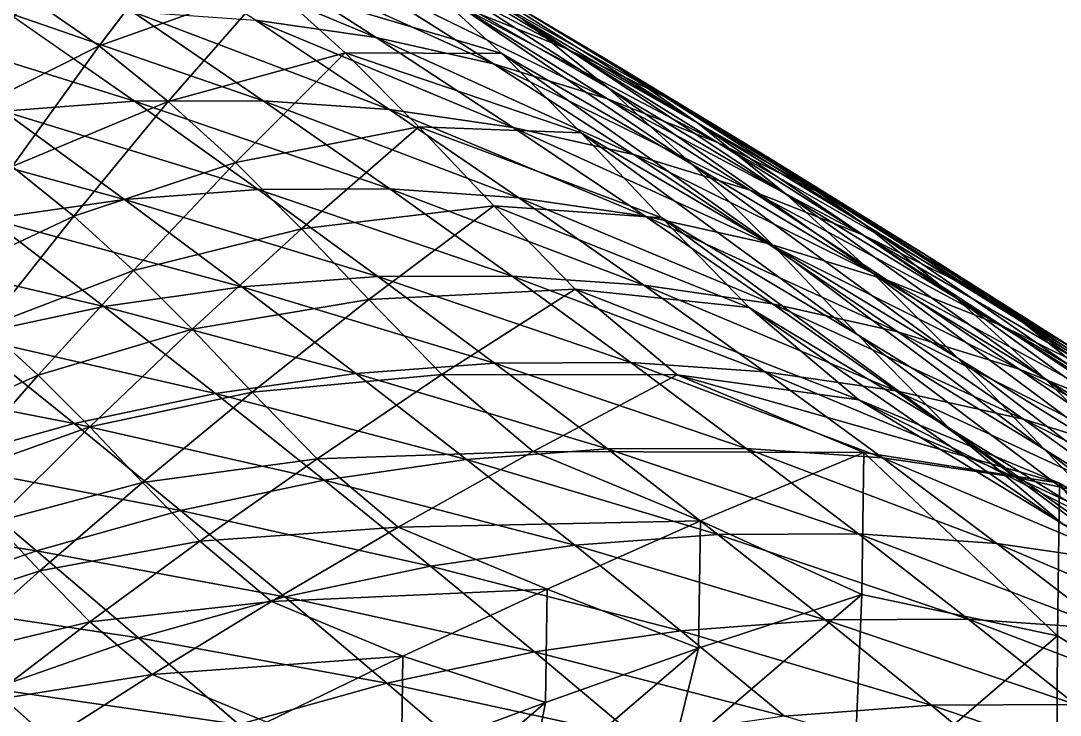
# Model space of a CAD drawing. Extents: x -232 to 179, y -162 to 161.
# Drawn here: x -68.87 to -27.39, y 118.51 to 146.23 of the extents above; entities that cross this region are included whole.
import ezdxf

# ---------------------------------------------------------------- set-up
doc = ezdxf.new("R2010")
doc.units = 0
doc.header["$MEASUREMENT"] = 0

msp = doc.modelspace()

# ---------------------------------------------------------------- linework, layer by layer
for points in [[(-45.560837, 144.72464, -859.91785), (-56.156002, 150.98856, -866.36096), (-52.4322, 148.78963, -869.6993), (-52.432102, 148.78973, -869.69916)], [(-56.156002, 150.98856, -866.36096), (-45.560837, 144.72464, -859.91785), (-49.408016, 146.99643, -856.4689300000001), (-49.407917, 146.99654, -856.4688)], [(-47.09718, 145.12488, -843.5179400000001), (-57.56571, 150.60748, -849.8545), (-53.410732, 148.96014, -853.1123), (-53.410633, 148.96025, -853.1122)], [(-57.56571, 150.60748, -849.8545), (-47.09718, 145.12488, -843.5179400000001), (-51.375328, 146.82106, -840.1636), (-51.37523, 146.82117, -840.16345)], [(-45.414734, 143.53503, -876.6336699999999), (-56.195023, 150.51424, -883.14185), (-52.878674, 147.84796, -886.525), (-52.878574, 147.84807, -886.5249)], [(-56.195023, 150.51424, -883.14185), (-45.414734, 143.53503, -876.6336699999999), (-48.85593, 146.30167, -873.1232), (-48.85583, 146.30177, -873.1231)], [(-61.9937, 150.14517, -887.6136), (-68.616936, 147.2259, -883.3951400000001), (-65.74349000000001, 145.2269, -886.1462), (-65.74339, 145.227, -886.1460599999999)], [(-65.74349000000001, 145.2269, -886.1462), (-58.90957, 147.66559, -890.7597699999999), (-61.9937, 150.14517, -887.6136), (-61.9936, 150.14528, -887.6134599999999)], [(-54.681957, 145.56096, -824.3035), (-65.05632, 149.88718, -830.8026), (-60.36729399999999, 149.2078, -833.7958), (-60.367195, 149.2079, -833.79565)], [(-65.05632, 149.88718, -830.8026), (-54.681957, 145.56096, -824.3035), (-59.49584599999999, 146.25842, -821.23065), (-59.49574699999999, 146.25853, -821.2305)], [(-74.429924, 143.76465, -879.7081), (-68.616936, 147.2259, -883.3951400000001), (-71.6089, 148.99269, -880.71295), (-71.6088, 148.9928, -880.7128)], [(-49.995544, 144.51, -827.5105), (-60.36729399999999, 149.2078, -833.7958), (-55.802437, 148.18408, -836.9195599999999), (-55.802338, 148.18419, -836.91943)], [(-60.36729399999999, 149.2078, -833.7958), (-49.995544, 144.51, -827.5105), (-54.681957, 145.56096, -824.3035), (-54.681858, 145.56107, -824.3034)], [(-42.97580300000001, 143.10295, -846.9741), (-53.410732, 148.96014, -853.1123), (-49.408016, 146.99643, -856.4689300000001), (-49.407917, 146.99654, -856.4688)], [(-53.410732, 148.96014, -853.1123), (-42.97580300000001, 143.10295, -846.9741), (-47.09718, 145.12488, -843.5179400000001), (-47.09708, 145.12498, -843.5178)], [(-41.86607, 142.15425, -863.4552), (-52.4322, 148.78963, -869.6993), (-48.85593, 146.30167, -873.1232), (-48.85583, 146.30177, -873.1231)], [(-52.4322, 148.78963, -869.6993), (-41.86607, 142.15425, -863.4552), (-45.560837, 144.72464, -859.91785), (-45.560738, 144.72475, -859.9177)], [(-45.45055, 143.11067, -830.8409), (-55.802437, 148.18408, -836.9195599999999), (-51.375328, 146.82106, -840.1636), (-51.37523, 146.82117, -840.16345)], [(-55.802437, 148.18408, -836.9195599999999), (-45.45055, 143.11067, -830.8409), (-49.995544, 144.51, -827.5105), (-49.995445, 144.5101, -827.5104)], [(-58.90957, 147.66559, -890.7597699999999), (-49.665863, 144.92465, -889.99963), (-52.878674, 147.84796, -886.525), (-52.878574, 147.84807, -886.5249)], [(-42.080975, 140.50168, -880.23914), (-52.878674, 147.84796, -886.525), (-49.665863, 144.92465, -889.99963), (-49.665764, 144.92476, -889.9995)], [(-52.878674, 147.84796, -886.525), (-42.080975, 140.50168, -880.23914), (-45.414734, 143.53503, -876.6336699999999), (-45.414635, 143.53514, -876.63354)], [(-58.90957, 147.66559, -890.7597699999999), (-65.74349000000001, 145.2269, -886.1462), (-62.97859, 143.00398, -888.9668), (-62.97849, 143.00409, -888.9667)], [(-62.97859, 143.00398, -888.9668), (-55.92173, 144.94699, -893.9911), (-58.90957, 147.66559, -890.7597699999999), (-58.90947, 147.6657, -890.75964)], [(-49.665863, 144.92465, -889.99963), (-58.90957, 147.66559, -890.7597699999999), (-55.92173, 144.94699, -893.9911), (-55.92163000000001, 144.9471, -893.99097)], [(-68.616936, 147.2259, -883.3951400000001), (-74.429924, 143.76465, -879.7081), (-71.767746, 142.19263, -882.0947), (-71.76765, 142.19273, -882.0946)], [(-71.767746, 142.19263, -882.0947), (-65.74349000000001, 145.2269, -886.1462), (-68.616936, 147.2259, -883.3951400000001), (-68.61684, 147.22601, -883.395)], [(-39.01457199999999, 140.76382, -850.52527), (-49.408016, 146.99643, -856.4689300000001), (-45.560837, 144.72464, -859.91785), (-45.560738, 144.72475, -859.9177)], [(-49.408016, 146.99643, -856.4689300000001), (-39.01457199999999, 140.76382, -850.52527), (-42.97580300000001, 143.10295, -846.9741), (-42.975704, 143.10306, -846.9739999999999)], [(-64.33159, 143.01538, -806.16986), (-74.53833, 146.198, -812.926), (-69.44171, 146.57886, -815.5310000000001), (-69.44161, 146.57896, -815.5309)], [(-59.190926, 143.03558, -809.0082), (-69.44171, 146.57886, -815.5310000000001), (-64.42149, 146.59857, -818.3028), (-64.42139399999999, 146.59868, -818.3027)], [(-69.44171, 146.57886, -815.5310000000001), (-59.190926, 143.03558, -809.0082), (-64.33159, 143.01538, -806.16986), (-64.33149, 143.01549, -806.16974)], [(-54.147102, 142.68727, -812.0063), (-64.42149, 146.59857, -818.3028), (-59.49584599999999, 146.25842, -821.23065), (-59.49574699999999, 146.25853, -821.2305)], [(-64.42149, 146.59857, -818.3028), (-54.147102, 142.68727, -812.0063), (-59.190926, 143.03558, -809.0082), (-59.190826, 143.03569, -809.00806)], [(-41.05848, 141.36932, -834.2846), (-51.375328, 146.82106, -840.1636), (-47.09718, 145.12488, -843.5179400000001), (-47.09708, 145.12498, -843.5178)], [(-51.375328, 146.82106, -840.1636), (-41.05848, 141.36932, -834.2846), (-45.45055, 143.11067, -830.8409), (-45.45045, 143.11078, -830.8407599999999)], [(-74.53833, 146.198, -812.926), (-64.33159, 143.01538, -806.16986), (-69.55049, 142.6254, -803.5024), (-69.55039000000001, 142.6255, -803.50226)], [(-49.21772, 141.97307, -815.1529), (-59.49584599999999, 146.25842, -821.23065), (-54.681957, 145.56096, -824.3035), (-54.681858, 145.56107, -824.3034)], [(-59.49584599999999, 146.25842, -821.23065), (-49.21772, 141.97307, -815.1529), (-54.147102, 142.68727, -812.0063), (-54.14700300000001, 142.68738, -812.0061599999999)], [(-38.310856, 139.29593, -867.08203), (-48.85593, 146.30167, -873.1232), (-45.414734, 143.53503, -876.6336699999999), (-45.414635, 143.53514, -876.63354)], [(-48.85593, 146.30167, -873.1232), (-38.310856, 139.29593, -867.08203), (-41.86607, 142.15425, -863.4552), (-41.86597, 142.15436, -863.4551)], [(-65.74349000000001, 145.2269, -886.1462), (-71.767746, 142.19263, -882.0947), (-69.21104, 140.41397, -884.54254), (-69.21094000000001, 140.41408, -884.5424)], [(-69.21104, 140.41397, -884.54254), (-62.97859, 143.00398, -888.9668), (-65.74349000000001, 145.2269, -886.1462), (-65.74339, 145.227, -886.1460599999999)], [(-44.418873, 140.8969, -818.4368), (-54.681957, 145.56096, -824.3035), (-49.995544, 144.51, -827.5105), (-49.995445, 144.5101, -827.5104)], [(-54.681957, 145.56096, -824.3035), (-44.418873, 140.8969, -818.4368), (-49.21772, 141.97307, -815.1529), (-49.21762, 141.97318, -815.1528)], [(-55.92173, 144.94699, -893.9911), (-62.97859, 143.00398, -888.9668), (-60.3, 140.56677, -891.86365), (-60.2999, 140.56688, -891.8635)], [(-60.3, 140.56677, -891.86365), (-52.981216, 142.0023, -897.32715), (-55.92173, 144.94699, -893.9911), (-55.92163000000001, 144.9471, -893.99097)], [(-46.50395, 141.75826, -893.58685), (-55.92173, 144.94699, -893.9911), (-52.981216, 142.0023, -897.32715), (-52.981117, 142.00241, -897.327)], [(-55.92173, 144.94699, -893.9911), (-46.50395, 141.75826, -893.58685), (-49.665863, 144.92465, -889.99963), (-49.665764, 144.92476, -889.9995)], [(-38.800026, 137.21606, -883.96136), (-49.665863, 144.92465, -889.99963), (-46.50395, 141.75826, -893.58685), (-46.50385, 141.75836, -893.5867300000001)], [(-49.665863, 144.92465, -889.99963), (-38.800026, 137.21606, -883.96136), (-42.080975, 140.50168, -880.23914), (-42.080875, 140.50179, -880.2389999999999)], [(-36.827354, 139.29355, -837.8328), (-47.09718, 145.12488, -843.5179400000001), (-42.97580300000001, 143.10295, -846.9741), (-42.975704, 143.10306, -846.9739999999999)], [(-47.09718, 145.12488, -843.5179400000001), (-36.827354, 139.29355, -837.8328), (-41.05848, 141.36932, -834.2846), (-41.05838, 141.36943, -834.2845)], [(-39.76484, 139.46399, -821.8471), (-49.995544, 144.51, -827.5105), (-45.45055, 143.11067, -830.8409), (-45.45045, 143.11078, -830.8407599999999)], [(-49.995544, 144.51, -827.5105), (-39.76484, 139.46399, -821.8471), (-44.418873, 140.8969, -818.4368), (-44.418774, 140.897, -818.4367)], [(-35.21027, 138.11723, -854.1675), (-45.560837, 144.72464, -859.91785), (-41.86607, 142.15425, -863.4552), (-41.86597, 142.15436, -863.4551)], [(-45.560837, 144.72464, -859.91785), (-35.21027, 138.11723, -854.1675), (-39.01457199999999, 140.76382, -850.52527), (-39.014473, 140.76393, -850.52515)], [(-34.866646, 136.1621, -870.8069), (-45.414734, 143.53503, -876.6336699999999), (-42.080975, 140.50168, -880.23914), (-42.080875, 140.50179, -880.2389999999999)], [(-45.414734, 143.53503, -876.6336699999999), (-34.866646, 136.1621, -870.8069), (-38.310856, 139.29593, -867.08203), (-38.310757, 139.29604, -867.0819)], [(-35.267395, 137.68088, -825.3734), (-45.45055, 143.11067, -830.8409), (-41.05848, 141.36932, -834.2846), (-41.05838, 141.36943, -834.2845)], [(-45.45055, 143.11067, -830.8409), (-35.267395, 137.68088, -825.3734), (-39.76484, 139.46399, -821.8471), (-39.76474, 139.4641, -821.847)], [(-59.393963, 139.49847, -797.1307400000001), (-69.55049, 142.6254, -803.5024), (-64.33159, 143.01538, -806.16986), (-64.33149, 143.01549, -806.16974)], [(-62.97859, 143.00398, -888.9668), (-69.21104, 140.41397, -884.54254), (-66.75089, 138.43607, -887.0522), (-66.75079000000001, 138.43617, -887.05206)], [(-66.75089, 138.43607, -887.0522), (-60.3, 140.56677, -891.86365), (-62.97859, 143.00398, -888.9668), (-62.97849, 143.00409, -888.9667)], [(-54.141926, 139.5191, -800.0306), (-64.33159, 143.01538, -806.16986), (-59.190926, 143.03558, -809.0082), (-59.190826, 143.03569, -809.00806)], [(-64.33159, 143.01538, -806.16986), (-54.141926, 139.5191, -800.0306), (-59.393963, 139.49847, -797.1307400000001), (-59.393864, 139.49858, -797.1306)], [(-48.98883, 139.16325, -803.0936), (-59.190926, 143.03558, -809.0082), (-54.147102, 142.68727, -812.0063), (-54.14700300000001, 142.68738, -812.0061599999999)], [(-59.190926, 143.03558, -809.0082), (-48.98883, 139.16325, -803.0936), (-54.141926, 139.5191, -800.0306), (-54.141827, 139.51921, -800.03046)], [(-32.760647, 136.89214, -841.4785), (-42.97580300000001, 143.10295, -846.9741), (-39.01457199999999, 140.76382, -850.52527), (-39.014473, 140.76393, -850.52515)], [(-42.97580300000001, 143.10295, -846.9741), (-32.760647, 136.89214, -841.4785), (-36.827354, 139.29355, -837.8328), (-36.827255, 139.29366, -837.8327)], [(-64.72594000000001, 139.10004, -794.4055), (-74.828445, 141.8656, -801.0164), (-69.55049, 142.6254, -803.5024), (-69.55039000000001, 142.6255, -803.50226)], [(-69.55049, 142.6254, -803.5024), (-59.393963, 139.49847, -797.1307400000001), (-64.72594000000001, 139.10004, -794.4055), (-64.72584, 139.10014, -794.4054)], [(-43.952644, 138.43356, -806.3084), (-54.147102, 142.68727, -812.0063), (-49.21772, 141.97307, -815.1529), (-49.21762, 141.97318, -815.1528)], [(-54.147102, 142.68727, -812.0063), (-43.952644, 138.43356, -806.3084), (-48.98883, 139.16325, -803.0936), (-48.98873, 139.16336, -803.0935)], [(-74.828445, 141.8656, -801.0164), (-64.72594000000001, 139.10004, -794.4055), (-70.11825, 138.32378, -791.8656), (-70.11815, 138.32388, -791.8655)], [(-52.981216, 142.0023, -897.32715), (-60.3, 140.56677, -891.86365), (-57.66385, 137.92688, -894.8544), (-57.66375, 137.92699, -894.85425)], [(-57.66385, 137.92688, -894.8544), (-49.99095, 138.84932, -900.8114), (-52.981216, 142.0023, -897.32715), (-52.981117, 142.00241, -897.327)], [(-43.288544, 138.36786, -897.3335), (-52.981216, 142.0023, -897.32715), (-49.99095, 138.84932, -900.8114), (-49.990852, 138.84943, -900.8113)], [(-52.981216, 142.0023, -897.32715), (-43.288544, 138.36786, -897.3335), (-46.50395, 141.75826, -893.58685), (-46.50385, 141.75836, -893.5867300000001)], [(-39.04982, 137.33408, -809.66345), (-49.21772, 141.97307, -815.1529), (-44.418873, 140.8969, -818.4368), (-44.418774, 140.897, -818.4367)], [(-49.21772, 141.97307, -815.1529), (-39.04982, 137.33408, -809.66345), (-43.952644, 138.43356, -806.3084), (-43.952545, 138.43367, -806.3083)], [(-31.549664, 135.17418, -857.9018599999999), (-41.86607, 142.15425, -863.4552), (-38.310856, 139.29593, -867.08203), (-38.310757, 139.29604, -867.0819)], [(-41.86607, 142.15425, -863.4552), (-31.549664, 135.17418, -857.9018599999999), (-35.21027, 138.11723, -854.1675), (-35.21017, 138.11734, -854.1673599999999)], [(-35.46357, 133.69804, -887.84906), (-46.50395, 141.75826, -893.58685), (-43.288544, 138.36786, -897.3335), (-43.288445, 138.36797, -897.3334)], [(-46.50395, 141.75826, -893.58685), (-35.46357, 133.69804, -887.84906), (-38.800026, 137.21606, -883.96136), (-38.799927, 137.21617, -883.9612400000001)], [(-30.934757, 135.5553, -829.0068), (-41.05848, 141.36932, -834.2846), (-36.827354, 139.29355, -837.8328), (-36.827255, 139.29366, -837.8327)], [(-41.05848, 141.36932, -834.2846), (-30.934757, 135.5553, -829.0068), (-35.267395, 137.68088, -825.3734), (-35.267296, 137.68098, -825.3733)], [(-34.294952, 135.87015, -813.14764), (-44.418873, 140.8969, -818.4368), (-39.76484, 139.46399, -821.8471), (-39.76474, 139.4641, -821.847)], [(-44.418873, 140.8969, -818.4368), (-34.294952, 135.87015, -813.14764), (-39.04982, 137.33408, -809.66345), (-39.04972, 137.33418, -809.6633)], [(-28.855042, 134.17508, -845.2178), (-39.01457199999999, 140.76382, -850.52527), (-35.21027, 138.11723, -854.1675), (-35.21017, 138.11734, -854.1673599999999)], [(-39.01457199999999, 140.76382, -850.52527), (-28.855042, 134.17508, -845.2178), (-32.760647, 136.89214, -841.4785), (-32.760548, 136.89224, -841.4784)], [(-72.44549599999999, 135.74751, -882.8817), (-66.75089, 138.43607, -887.0522), (-69.21104, 140.41397, -884.54254), (-69.21094000000001, 140.41408, -884.5424)], [(-60.3, 140.56677, -891.86365), (-66.75089, 138.43607, -887.0522), (-64.36756, 136.2675, -889.6297599999999), (-64.36746, 136.26761, -889.62964)], [(-64.36756, 136.2675, -889.6297599999999), (-57.66385, 137.92688, -894.8544), (-60.3, 140.56677, -891.86365), (-60.2999, 140.56688, -891.8635)], [(-31.476986, 132.76762, -874.6524699999999), (-42.080975, 140.50168, -880.23914), (-38.800026, 137.21606, -883.96136), (-38.799927, 137.21617, -883.9612400000001)], [(-42.080975, 140.50168, -880.23914), (-31.476986, 132.76762, -874.6524699999999), (-34.866646, 136.1621, -870.8069), (-34.866547, 136.1622, -870.8067599999999)], [(-54.61139300000001, 136.01886, -788.38135), (-64.72594000000001, 139.10004, -794.4055), (-59.393963, 139.49847, -797.1307400000001), (-59.393864, 139.49858, -797.1306)], [(-49.25643, 136.03992, -791.3380000000001), (-59.393963, 139.49847, -797.1307400000001), (-54.141926, 139.5191, -800.0306), (-54.141827, 139.51921, -800.03046)], [(-59.393963, 139.49847, -797.1307400000001), (-49.25643, 136.03992, -791.3380000000001), (-54.61139300000001, 136.01886, -788.38135), (-54.61129399999999, 136.01897, -788.3812)], [(-44.00235, 135.67708, -794.46106), (-54.141926, 139.5191, -800.0306), (-48.98883, 139.16325, -803.0936), (-48.98873, 139.16336, -803.0935)], [(-54.141926, 139.5191, -800.0306), (-44.00235, 135.67708, -794.46106), (-49.25643, 136.03992, -791.3380000000001), (-49.256332, 136.04002, -791.3379)], [(-29.70007, 134.04839, -816.75037), (-39.76484, 139.46399, -821.8471), (-35.267395, 137.68088, -825.3734), (-35.267296, 137.68098, -825.3733)], [(-39.76484, 139.46399, -821.8471), (-29.70007, 134.04839, -816.75037), (-34.294952, 135.87015, -813.14764), (-34.294853, 135.87025, -813.1475)], [(-60.04785, 135.61263, -785.60266), (-70.11825, 138.32378, -791.8656), (-64.72594000000001, 139.10004, -794.4055), (-64.72584, 139.10014, -794.4054)], [(-64.72594000000001, 139.10004, -794.4055), (-54.61139300000001, 136.01886, -788.38135), (-60.04785, 135.61263, -785.60266), (-60.047752, 135.61273, -785.6025400000001)], [(-38.867477, 134.9331, -797.7389), (-48.98883, 139.16325, -803.0936), (-43.952644, 138.43356, -806.3084), (-43.952545, 138.43367, -806.3083)], [(-48.98883, 139.16325, -803.0936), (-38.867477, 134.9331, -797.7389), (-44.00235, 135.67708, -794.46106), (-44.00225, 135.67719, -794.46094)], [(-28.003342, 131.94743, -861.7371), (-38.310856, 139.29593, -867.08203), (-34.866646, 136.1621, -870.8069), (-34.866547, 136.1622, -870.8067599999999)], [(-38.310856, 139.29593, -867.08203), (-28.003342, 131.94743, -861.7371), (-31.549664, 135.17418, -857.9018599999999), (-31.549564, 135.17429, -857.90173)], [(-26.770477, 133.09627, -832.7399), (-36.827354, 139.29355, -837.8328), (-32.760647, 136.89214, -841.4785), (-32.760548, 136.89224, -841.4784)], [(-36.827354, 139.29355, -837.8328), (-26.770477, 133.09627, -832.7399), (-30.934757, 135.5553, -829.0068), (-30.934658, 135.5554, -829.00665)], [(-49.99095, 138.84932, -900.8114), (-57.66385, 137.92688, -894.8544), (-54.98309699999999, 135.10023, -897.9780000000001), (-54.98299799999999, 135.10034, -897.9779)], [(-54.98309699999999, 135.10023, -897.9780000000001), (-46.741077, 135.51895, -904.5423599999999), (-49.99095, 138.84932, -900.8114), (-49.990852, 138.84943, -900.8113)], [(-39.793964, 134.78674, -901.3453400000001), (-49.99095, 138.84932, -900.8114), (-46.741077, 135.51895, -904.5423599999999), (-46.74098, 135.51906, -904.54224)], [(-49.99095, 138.84932, -900.8114), (-39.793964, 134.78674, -901.3453400000001), (-43.288544, 138.36786, -897.3335), (-43.288445, 138.36797, -897.3334)], [(-65.54584, 134.82115, -783.01306), (-75.550804, 137.17105, -789.52155), (-70.11825, 138.32378, -791.8656), (-70.11815, 138.32388, -791.8655)], [(-66.75089, 138.43607, -887.0522), (-72.44549599999999, 135.74751, -882.8817), (-70.27603, 134.00331, -885.0949), (-70.27593, 134.00342, -885.0948)], [(-70.27603, 134.00331, -885.0949), (-64.36756, 136.2675, -889.6297599999999), (-66.75089, 138.43607, -887.0522), (-66.75079000000001, 138.43617, -887.05206)], [(-70.11825, 138.32378, -791.8656), (-60.04785, 135.61263, -785.60266), (-65.54584, 134.82115, -783.01306), (-65.54574000000001, 134.82126, -783.0129400000001)], [(-33.86858400000001, 133.81206, -801.15967), (-43.952644, 138.43356, -806.3084), (-39.04982, 137.33408, -809.66345), (-39.04972, 137.33418, -809.6633)], [(-43.952644, 138.43356, -806.3084), (-33.86858400000001, 133.81206, -801.15967), (-38.867477, 134.9331, -797.7389), (-38.86738, 134.93321, -797.7388)], [(-31.83744, 129.98212, -892.0119599999999), (-43.288544, 138.36786, -897.3335), (-39.793964, 134.78674, -901.3453400000001), (-39.793865, 134.78685, -901.3452)], [(-43.288544, 138.36786, -897.3335), (-31.83744, 129.98212, -892.0119599999999), (-35.46357, 133.69804, -887.84906), (-35.46347, 133.69815, -887.8489400000001)], [(-57.66385, 137.92688, -894.8544), (-64.36756, 136.2675, -889.6297599999999), (-62.02198000000001, 133.91858, -892.29083), (-62.02188, 133.91869, -892.2907)], [(-62.02198000000001, 133.91858, -892.29083), (-54.98309699999999, 135.10023, -897.9780000000001), (-57.66385, 137.92688, -894.8544), (-57.66375, 137.92699, -894.85425)], [(-25.096958, 131.15366, -849.0515), (-35.21027, 138.11723, -854.1675), (-31.549664, 135.17418, -857.9018599999999), (-31.549564, 135.17429, -857.90173)], [(-35.21027, 138.11723, -854.1675), (-25.096958, 131.15366, -849.0515), (-28.855042, 134.17508, -845.2178), (-28.854942, 134.17519, -845.21765)], [(-29.020538, 132.31943, -804.7121), (-39.04982, 137.33408, -809.66345), (-34.294952, 135.87015, -813.14764), (-34.294853, 135.87025, -813.1475)], [(-39.04982, 137.33408, -809.66345), (-29.020538, 132.31943, -804.7121), (-33.86858400000001, 133.81206, -801.15967), (-33.868484, 133.81216, -801.15955)], [(-25.273563, 131.87675, -820.4624), (-35.267395, 137.68088, -825.3734), (-30.934757, 135.5553, -829.0068), (-30.934658, 135.5554, -829.00665)], [(-35.267395, 137.68088, -825.3734), (-25.273563, 131.87675, -820.4624), (-29.70007, 134.04839, -816.75037), (-29.69997, 134.0485, -816.7502400000001)], [(-75.550804, 137.17105, -789.52155), (-65.54584, 134.82115, -783.01306), (-71.08485, 133.64583, -780.62305), (-71.08475, 133.64594, -780.6229)], [(-28.029991, 129.13303, -878.66895), (-38.800026, 137.21606, -883.96136), (-35.46357, 133.69804, -887.84906), (-35.46347, 133.69815, -887.8489400000001)], [(-38.800026, 137.21606, -883.96136), (-28.029991, 129.13303, -878.66895), (-31.476986, 132.76762, -874.6524699999999), (-31.476887, 132.76773, -874.65234)], [(-22.771172, 130.31403, -836.56885), (-32.760647, 136.89214, -841.4785), (-28.855042, 134.17508, -845.2178), (-28.854942, 134.17519, -845.21765)], [(-32.760647, 136.89214, -841.4785), (-22.771172, 130.31403, -836.56885), (-26.770477, 133.09627, -832.7399), (-26.770378, 133.09637, -832.7398)], [(-64.36756, 136.2675, -889.6297599999999), (-70.27603, 134.00331, -885.0949), (-68.1743, 132.09097, -887.3679), (-68.1742, 132.09108, -887.3678)], [(-68.1743, 132.09097, -887.3679), (-62.02198000000001, 133.91858, -892.29083), (-64.36756, 136.2675, -889.6297599999999), (-64.36746, 136.26761, -889.62964)], [(-24.513203, 128.45233, -865.6967), (-34.866646, 136.1621, -870.8069), (-31.476986, 132.76762, -874.6524699999999), (-31.476887, 132.76773, -874.65234)], [(-34.866646, 136.1621, -870.8069), (-24.513203, 128.45233, -865.6967), (-28.003342, 131.94743, -861.7371), (-28.003242, 131.94754, -861.737)], [(-49.96842, 132.5683, -779.89325), (-60.04785, 135.61263, -785.60266), (-54.61139300000001, 136.01886, -788.38135), (-54.61129399999999, 136.01897, -788.3812)], [(-44.518463, 132.5897, -782.90234), (-54.61139300000001, 136.01886, -788.38135), (-49.25643, 136.03992, -791.3380000000001), (-49.256332, 136.04002, -791.3379)], [(-54.61139300000001, 136.01886, -788.38135), (-44.518463, 132.5897, -782.90234), (-49.96842, 132.5683, -779.89325), (-49.96832, 132.5684, -779.8931)], [(-39.171177, 132.22044, -786.0808), (-49.25643, 136.03992, -791.3380000000001), (-44.00235, 135.67708, -794.46106), (-44.00225, 135.67719, -794.46094)], [(-49.25643, 136.03992, -791.3380000000001), (-39.171177, 132.22044, -786.0808), (-44.518463, 132.5897, -782.90234), (-44.518364, 132.58981, -782.9022)], [(-33.945213, 131.46327, -789.41675), (-44.00235, 135.67708, -794.46106), (-38.867477, 134.9331, -797.7389), (-38.86738, 134.93321, -797.7388)], [(-44.00235, 135.67708, -794.46106), (-33.945213, 131.46327, -789.41675), (-39.171177, 132.22044, -786.0808), (-39.171078, 132.22055, -786.0807)], [(-24.33561, 130.46199, -808.38544), (-34.294952, 135.87015, -813.14764), (-29.70007, 134.04839, -816.75037), (-29.69997, 134.0485, -816.7502400000001)], [(-34.294952, 135.87015, -813.14764), (-24.33561, 130.46199, -808.38544), (-29.020538, 132.31943, -804.7121), (-29.02044, 132.31953, -804.712)], [(-55.501324, 132.15485, -777.0653), (-65.54584, 134.82115, -783.01306), (-60.04785, 135.61263, -785.60266), (-60.047752, 135.61273, -785.6025400000001)], [(-60.04785, 135.61263, -785.60266), (-49.96842, 132.5683, -779.89325), (-55.501324, 132.15485, -777.0653), (-55.501225, 132.15495, -777.0652)], [(-46.741077, 135.51895, -904.5423599999999), (-54.98309699999999, 135.10023, -897.9780000000001), (-52.0696, 132.1146, -901.32275), (-52.0695, 132.1147, -901.3226300000001)], [(-52.0696, 132.1146, -901.32275), (-42.673428, 132.09161, -908.7829), (-46.741077, 135.51895, -904.5423599999999), (-46.74098, 135.51906, -904.54224)], [(-35.420044, 131.10135, -905.90515), (-46.741077, 135.51895, -904.5423599999999), (-42.673428, 132.09161, -908.7829), (-42.67333, 132.09172, -908.7828)], [(-46.741077, 135.51895, -904.5423599999999), (-35.420044, 131.10135, -905.90515), (-39.793964, 134.78674, -901.3453400000001), (-39.793865, 134.78685, -901.3452)], [(-21.019066, 129.36444, -824.2765), (-30.934757, 135.5553, -829.0068), (-26.770477, 133.09627, -832.7399), (-26.770378, 133.09637, -832.7398)], [(-30.934757, 135.5553, -829.0068), (-21.019066, 129.36444, -824.2765), (-25.273563, 131.87675, -820.4624), (-25.273464, 131.87686, -820.4623)], [(-61.09684, 131.34933, -774.4297), (-71.08485, 133.64583, -780.62305), (-65.54584, 134.82115, -783.01306), (-65.54574000000001, 134.82126, -783.0129400000001)], [(-65.54584, 134.82115, -783.01306), (-55.501324, 132.15485, -777.0653), (-61.09684, 131.34933, -774.4297), (-61.09674, 131.34944, -774.42957)], [(-54.98309699999999, 135.10023, -897.9780000000001), (-62.02198000000001, 133.91858, -892.29083), (-59.636723, 131.40352, -895.0701), (-59.636623, 131.40363, -895.07)], [(-59.636723, 131.40352, -895.0701), (-52.0696, 132.1146, -901.32275), (-54.98309699999999, 135.10023, -897.9780000000001), (-54.98299799999999, 135.10034, -897.9779)], [(-28.857632, 130.32236, -792.89825), (-38.867477, 134.9331, -797.7389), (-33.86858400000001, 133.81206, -801.15967), (-33.868484, 133.81216, -801.15955)], [(-38.867477, 134.9331, -797.7389), (-28.857632, 130.32236, -792.89825), (-33.945213, 131.46327, -789.41675), (-33.945114, 131.46338, -789.4166)], [(-21.456207, 127.84099, -852.9889), (-31.549664, 135.17418, -857.9018599999999), (-28.003342, 131.94743, -861.7371), (-28.003242, 131.94754, -861.737)], [(-31.549664, 135.17418, -857.9018599999999), (-21.456207, 127.84099, -852.9889), (-25.096958, 131.15366, -849.0515), (-25.096859, 131.15376, -849.0514)], [(-27.298866, 126.157974, -896.7434), (-39.793964, 134.78674, -901.3453400000001), (-35.420044, 131.10135, -905.90515), (-35.419945, 131.10146, -905.905)], [(-39.793964, 134.78674, -901.3453400000001), (-27.298866, 126.157974, -896.7434), (-31.83744, 129.98212, -892.0119599999999), (-31.837341, 129.98222, -892.01184)], [(-73.5754, 129.68793, -883.09235), (-68.1743, 132.09097, -887.3679), (-70.27603, 134.00331, -885.0949), (-70.27593, 134.00342, -885.0948)], [(-19.822361, 128.24779, -812.1703), (-29.70007, 134.04839, -816.75037), (-25.273563, 131.87675, -820.4624), (-25.273464, 131.87686, -820.4623)], [(-29.70007, 134.04839, -816.75037), (-19.822361, 128.24779, -812.1703), (-24.33561, 130.46199, -808.38544), (-24.33551, 130.4621, -808.3853)], [(-18.92292, 127.22011, -840.4946), (-28.855042, 134.17508, -845.2178), (-25.096958, 131.15366, -849.0515), (-25.096859, 131.15376, -849.0514)], [(-28.855042, 134.17508, -845.2178), (-18.92292, 127.22011, -840.4946), (-22.771172, 130.31403, -836.56885), (-22.771072, 130.31413, -836.5687)], [(-66.734116, 130.15317, -771.9973), (-76.64445500000001, 132.0892, -778.4425), (-71.08485, 133.64583, -780.62305), (-71.08475, 133.64594, -780.6229)], [(-71.08485, 133.64583, -780.62305), (-61.09684, 131.34933, -774.4297), (-66.734116, 130.15317, -771.9973), (-66.73402, 130.15327, -771.9972)], [(-62.02198000000001, 133.91858, -892.29083), (-68.1743, 132.09097, -887.3679), (-66.10585999999999, 130.01959, -889.71454), (-66.10576, 130.0197, -889.7144)], [(-66.10585999999999, 130.01959, -889.71454), (-59.636723, 131.40352, -895.0701), (-62.02198000000001, 133.91858, -892.29083), (-62.02188, 133.91869, -892.2907)], [(-24.283707, 125.29398, -882.9698), (-35.46357, 133.69804, -887.84906), (-31.83744, 129.98212, -892.0119599999999), (-31.837341, 129.98222, -892.01184)], [(-35.46357, 133.69804, -887.84906), (-24.283707, 125.29398, -882.9698), (-28.029991, 129.13303, -878.66895), (-28.029892, 129.13313, -878.6688)], [(-23.923584, 128.80322, -796.51373), (-33.86858400000001, 133.81206, -801.15967), (-29.020538, 132.31943, -804.7121), (-29.02044, 132.31953, -804.712)], [(-33.86858400000001, 133.81206, -801.15967), (-23.923584, 128.80322, -796.51373), (-28.857632, 130.32236, -792.89825), (-28.857533, 130.32246, -792.89813)], [(-20.964012, 124.70999, -869.8323), (-31.476986, 132.76762, -874.6524699999999), (-28.029991, 129.13303, -878.66895), (-28.029892, 129.13313, -878.6688)], [(-31.476986, 132.76762, -874.6524699999999), (-20.964012, 124.70999, -869.8323), (-24.513203, 128.45233, -865.6967), (-24.513103, 128.45244, -865.6966)], [(-45.451275, 129.13927, -771.64105), (-55.501324, 132.15485, -777.0653), (-49.96842, 132.5683, -779.89325), (-49.96832, 132.5684, -779.8931)], [(-39.91378, 129.16103, -774.6985), (-49.96842, 132.5683, -779.89325), (-44.518463, 132.5897, -782.90234), (-44.518364, 132.58981, -782.9022)], [(-49.96842, 132.5683, -779.89325), (-39.91378, 129.16103, -774.6985), (-45.451275, 129.13927, -771.64105), (-45.451176, 129.13937, -771.6409)], [(-34.480602, 128.78583, -777.928), (-44.518463, 132.5897, -782.90234), (-39.171177, 132.22044, -786.0808), (-39.171078, 132.22055, -786.0807)], [(-44.518463, 132.5897, -782.90234), (-34.480602, 128.78583, -777.928), (-39.91378, 129.16103, -774.6985), (-39.91368, 129.16113, -774.69836)], [(-76.64445500000001, 132.0892, -778.4425), (-66.734116, 130.15317, -771.9973), (-72.39235, 128.56892, -769.7781), (-72.39225, 128.56903, -769.77795)], [(-68.1743, 132.09097, -887.3679), (-73.5754, 129.68793, -883.09235), (-71.74301, 128.02066, -885.0740400000001), (-71.74291, 128.02077, -885.0739)], [(-71.74301, 128.02066, -885.0740400000001), (-66.10585999999999, 130.01959, -889.71454), (-68.1743, 132.09097, -887.3679), (-68.1742, 132.09108, -887.3678)], [(-51.07305, 128.71916, -768.76764), (-61.09684, 131.34933, -774.4297), (-55.501324, 132.15485, -777.0653), (-55.501225, 132.15495, -777.0652)], [(-52.0696, 132.1146, -901.32275), (-59.636723, 131.40352, -895.0701), (-57.044365, 128.74696, -898.04626), (-57.044266, 128.74707, -898.04614)], [(-57.044365, 128.74696, -898.04626), (-48.422977, 129.04199, -905.1244), (-52.0696, 132.1146, -901.32275), (-52.0695, 132.1147, -901.3226300000001)], [(-55.501324, 132.15485, -777.0653), (-45.451275, 129.13927, -771.64105), (-51.07305, 128.71916, -768.76764), (-51.072952, 128.71927, -768.7675)], [(-42.673428, 132.09161, -908.7829), (-52.0696, 132.1146, -901.32275), (-48.422977, 129.04199, -905.1244), (-48.42288, 129.0421, -905.1242699999999)], [(-48.422977, 129.04199, -905.1244), (-35.22265, 128.9989, -914.7052), (-42.673428, 132.09161, -908.7829), (-42.67333, 132.09172, -908.7828)], [(-27.408264, 127.775764, -912.2734), (-42.673428, 132.09161, -908.7829), (-35.22265, 128.9989, -914.7052), (-35.22255, 128.99901, -914.7051)], [(-42.673428, 132.09161, -908.7829), (-27.408264, 127.775764, -912.2734), (-35.420044, 131.10135, -905.90515), (-35.419945, 131.10146, -905.905)], [(-29.170692, 128.01648, -781.3175), (-39.171177, 132.22044, -786.0808), (-33.945213, 131.46327, -789.41675), (-33.945114, 131.46338, -789.4166)], [(-39.171177, 132.22044, -786.0808), (-29.170692, 128.01648, -781.3175), (-34.480602, 128.78583, -777.928), (-34.48050300000001, 128.78593, -777.92786)], [(-19.155544, 126.91283, -800.2522), (-29.020538, 132.31943, -804.7121), (-24.33561, 130.46199, -808.38544), (-24.33551, 130.4621, -808.3853)], [(-29.020538, 132.31943, -804.7121), (-19.155544, 126.91283, -800.2522), (-23.923584, 128.80322, -796.51373), (-23.923485, 128.80333, -796.5136)], [(-17.87313, 124.252815, -857.05396), (-28.003342, 131.94743, -861.7371), (-24.513203, 128.45233, -865.6967), (-24.513103, 128.45244, -865.6966)], [(-28.003342, 131.94743, -861.7371), (-17.87313, 124.252815, -857.05396), (-21.456207, 127.84099, -852.9889), (-21.456108, 127.84109, -852.9888)], [(-56.758446, 127.90073, -766.0897), (-66.734116, 130.15317, -771.9973), (-61.09684, 131.34933, -774.4297), (-61.09674, 131.34944, -774.42957)], [(-59.636723, 131.40352, -895.0701), (-66.10585999999999, 130.01959, -889.71454), (-64.002426, 127.80169, -892.1655), (-64.00233, 127.80179, -892.1654)], [(-64.002426, 127.80169, -892.1655), (-57.044365, 128.74696, -898.04626), (-59.636723, 131.40352, -895.0701), (-59.636623, 131.40363, -895.07)], [(-61.09684, 131.34933, -774.4297), (-51.07305, 128.71916, -768.76764), (-56.758446, 127.90073, -766.0897), (-56.758347, 127.900826, -766.0896)], [(-18.985474, 122.70721, -903.3514), (-35.420044, 131.10135, -905.90515), (-27.408264, 127.775764, -912.2734), (-27.408165, 127.77586, -912.27325)], [(-35.420044, 131.10135, -905.90515), (-18.985474, 122.70721, -903.3514), (-27.298866, 126.157974, -896.7434), (-27.298767, 126.15807, -896.7433)], [(-24.001396, 126.85724, -784.8549), (-33.945213, 131.46327, -789.41675), (-28.857632, 130.32236, -792.89825), (-28.857533, 130.32246, -792.89813)], [(-33.945213, 131.46327, -789.41675), (-24.001396, 126.85724, -784.8549), (-29.170692, 128.01648, -781.3175), (-29.170593, 128.01659, -781.3174)], [(-18.988094, 125.31372, -788.52844), (-28.857632, 130.32236, -792.89825), (-23.923584, 128.80322, -796.51373), (-23.923485, 128.80333, -796.5136)], [(-28.857632, 130.32236, -792.89825), (-18.988094, 125.31372, -788.52844), (-24.001396, 126.85724, -784.8549), (-24.001297, 126.85734, -784.8548)], [(-62.48627, 126.68533, -763.6182), (-72.39235, 128.56892, -769.7781), (-66.734116, 130.15317, -771.9973), (-66.73402, 130.15327, -771.9972)], [(-66.10585999999999, 130.01959, -889.71454), (-71.74301, 128.02066, -885.0740400000001), (-69.939644, 126.21474, -887.12), (-69.939545, 126.214836, -887.1199)], [(-69.939644, 126.21474, -887.12), (-64.002426, 127.80169, -892.1655), (-66.10585999999999, 130.01959, -889.71454), (-66.10576, 130.0197, -889.7144)], [(-66.734116, 130.15317, -771.9973), (-56.758446, 127.90073, -766.0897), (-62.48627, 126.68533, -763.6182), (-62.48616999999999, 126.68543, -763.6181)], [(-19.594757, 121.34314, -887.8580300000001), (-31.83744, 129.98212, -892.0119599999999), (-27.298866, 126.157974, -896.7434), (-27.298767, 126.15807, -896.7433)], [(-31.83744, 129.98212, -892.0119599999999), (-19.594757, 121.34314, -887.8580300000001), (-24.283707, 125.29398, -882.9698), (-24.283607, 125.29408, -882.96967)], [(-48.422977, 129.04199, -905.1244), (-57.044365, 128.74696, -898.04626), (-53.799694, 126.01306, -901.4288300000001), (-53.799595, 126.01316, -901.4287)], [(-53.799694, 126.01306, -901.4288300000001), (-41.743385, 126.269394, -910.4337), (-48.422977, 129.04199, -905.1244), (-48.42288, 129.0421, -905.1242699999999)], [(-41.047653, 125.72491, -763.6019), (-51.07305, 128.71916, -768.76764), (-45.451275, 129.13927, -771.64105), (-45.451176, 129.13937, -771.6409)], [(-35.22265, 128.9989, -914.7052), (-48.422977, 129.04199, -905.1244), (-41.743385, 126.269394, -910.4337), (-41.743286, 126.26949, -910.4336)], [(-35.429665, 125.74698, -766.70386), (-45.451275, 129.13927, -771.64105), (-39.91378, 129.16103, -774.6985), (-39.91368, 129.16113, -774.69836)], [(-45.451275, 129.13927, -771.64105), (-35.429665, 125.74698, -766.70386), (-41.047653, 125.72491, -763.6019), (-41.047554, 125.725006, -763.6018)], [(-29.91751, 125.366325, -769.9803), (-39.91378, 129.16103, -774.6985), (-34.480602, 128.78583, -777.928), (-34.48050300000001, 128.78593, -777.92786)], [(-39.91378, 129.16103, -774.6985), (-29.91751, 125.366325, -769.9803), (-35.429665, 125.74698, -766.70386), (-35.429565, 125.74708, -766.70374)], [(-17.106674, 120.75714, -874.2606), (-28.029991, 129.13303, -878.66895), (-24.283707, 125.29398, -882.9698), (-24.283607, 125.29408, -882.96967)], [(-28.029991, 129.13303, -878.66895), (-17.106674, 120.75714, -874.2606), (-20.964012, 124.70999, -869.8323), (-20.963913, 124.71009, -869.83215)], [(-57.044365, 128.74696, -898.04626), (-64.002426, 127.80169, -892.1655), (-61.716366, 125.45902, -894.79), (-61.716267, 125.45912, -894.78986)], [(-61.716366, 125.45902, -894.79), (-53.799694, 126.01306, -901.4288300000001), (-57.044365, 128.74696, -898.04626), (-57.044266, 128.74707, -898.04614)], [(-46.751144, 125.2987, -760.68677), (-56.758446, 127.90073, -766.0897), (-51.07305, 128.71916, -768.76764), (-51.072952, 128.71927, -768.7675)], [(-51.07305, 128.71916, -768.76764), (-41.047653, 125.72491, -763.6019), (-46.751144, 125.2987, -760.68677), (-46.751045, 125.2988, -760.68665)], [(-41.743385, 126.269394, -910.4337), (-35.30828, 123.326744, -917.9435), (-35.22265, 128.9989, -914.7052), (-35.22255, 128.99901, -914.7051)], [(-27.500336, 121.67653, -915.7555), (-35.22265, 128.9989, -914.7052), (-35.30828, 123.326744, -917.9435), (-35.30818, 123.32684, -917.94336)], [(-35.22265, 128.9989, -914.7052), (-27.500336, 121.67653, -915.7555), (-27.408264, 127.775764, -912.2734), (-27.408165, 127.77586, -912.27325)], [(-24.530416, 124.58579, -773.41907), (-34.480602, 128.78583, -777.928), (-29.170692, 128.01648, -781.3175), (-29.170593, 128.01659, -781.3174)], [(-34.480602, 128.78583, -777.928), (-24.530416, 124.58579, -773.41907), (-29.91751, 125.366325, -769.9803), (-29.91741, 125.366425, -769.98016)], [(-68.2354, 125.075645, -761.36334), (-78.05091999999999, 126.60047, -767.7812), (-72.39235, 128.56892, -769.7781), (-72.39225, 128.56903, -769.77795)], [(-72.39235, 128.56892, -769.7781), (-62.48627, 126.68533, -763.6182), (-68.2354, 125.075645, -761.36334), (-68.2353, 125.075745, -761.3632)], [(-64.002426, 127.80169, -892.1655), (-69.939644, 126.21474, -887.12), (-68.105774, 124.28107, -889.25684), (-68.105675, 124.281166, -889.2567)], [(-68.105774, 124.28107, -889.25684), (-61.716366, 125.45902, -894.79), (-64.002426, 127.80169, -892.1655), (-64.00233, 127.80179, -892.1654)], [(-52.51918000000001, 124.46836, -757.97), (-62.48627, 126.68533, -763.6182), (-56.758446, 127.90073, -766.0897), (-56.758347, 127.900826, -766.0896)], [(-56.758446, 127.90073, -766.0897), (-46.751144, 125.2987, -760.68677), (-52.51918000000001, 124.46836, -757.97), (-52.51908, 124.46846, -757.96985)], [(-19.28598, 123.409706, -777.00793), (-29.170692, 128.01648, -781.3175), (-24.001396, 126.85724, -784.8549), (-24.001297, 126.85734, -784.8548)], [(-29.170692, 128.01648, -781.3175), (-19.28598, 123.409706, -777.00793), (-24.530416, 124.58579, -773.41907), (-24.530317, 124.58589, -773.41895)], [(-19.081009, 116.378365, -906.9646), (-27.408264, 127.775764, -912.2734), (-27.500336, 121.67653, -915.7555), (-27.500237, 121.67663, -915.7554)], [(-27.408264, 127.775764, -912.2734), (-19.081009, 116.378365, -906.9646), (-18.985474, 122.70721, -903.3514), (-18.985374, 122.707306, -903.3512599999999)], [(-78.05091999999999, 126.60047, -767.7812), (-68.2354, 125.075645, -761.36334), (-73.98485, 123.075584, -759.3344), (-73.98475, 123.07568, -759.3343)], [(-58.33026, 123.2353, -755.4625), (-68.2354, 125.075645, -761.36334), (-62.48627, 126.68533, -763.6182), (-62.48616999999999, 126.68543, -763.6181)], [(-62.48627, 126.68533, -763.6182), (-52.51918000000001, 124.46836, -757.97), (-58.33026, 123.2353, -755.4625), (-58.330162, 123.2354, -755.4624)], [(-73.54420999999999, 122.49062, -884.50183), (-68.105774, 124.28107, -889.25684), (-69.939644, 126.21474, -887.12), (-69.939545, 126.214836, -887.1199)], [(-41.743385, 126.269394, -910.4337), (-53.799694, 126.01306, -901.4288300000001), (-47.856373, 123.54607, -906.1529), (-47.856274, 123.546165, -906.1528)], [(-47.856373, 123.54607, -906.1529), (-41.820152, 121.18434, -913.3368), (-41.743385, 126.269394, -910.4337), (-41.743286, 126.26949, -910.4336)], [(-35.30828, 123.326744, -917.9435), (-41.743385, 126.269394, -910.4337), (-41.820152, 121.18434, -913.3368), (-41.820053, 121.18444, -913.3367)], [(-53.799694, 126.01306, -901.4288300000001), (-61.716366, 125.45902, -894.79), (-58.85507, 123.048134, -897.7728), (-58.85496999999999, 123.04823, -897.7727)], [(-58.85507, 123.048134, -897.7728), (-47.856373, 123.54607, -906.1529), (-53.799694, 126.01306, -901.4288300000001), (-53.799595, 126.01316, -901.4287)], [(-36.746532, 122.31904, -755.7558), (-46.751144, 125.2987, -760.68677), (-41.047653, 125.72491, -763.6019), (-41.047554, 125.725006, -763.6018)], [(-31.054745, 122.3414, -758.8984), (-41.047653, 125.72491, -763.6019), (-35.429665, 125.74698, -766.70386), (-35.429565, 125.74708, -766.70374)], [(-41.047653, 125.72491, -763.6019), (-31.054745, 122.3414, -758.8984), (-36.746532, 122.31904, -755.7558), (-36.746433, 122.31914, -755.7557)], [(-25.470175, 121.95575, -762.2179), (-35.429665, 125.74698, -766.70386), (-29.91751, 125.366325, -769.9803), (-29.91741, 125.366425, -769.98016)], [(-35.429665, 125.74698, -766.70386), (-25.470175, 121.95575, -762.2179), (-31.054745, 122.3414, -758.8984), (-31.054646, 122.3415, -758.89825)], [(-61.716366, 125.45902, -894.79), (-68.105774, 124.28107, -889.25684), (-66.11268000000001, 122.23862, -891.5449), (-66.11258000000001, 122.238716, -891.5448)], [(-66.11268000000001, 122.23862, -891.5449), (-58.85507, 123.048134, -897.7728), (-61.716366, 125.45902, -894.79), (-61.716267, 125.45912, -894.78986)], [(-42.524956, 121.88724, -752.8023), (-52.51918000000001, 124.46836, -757.97), (-46.751144, 125.2987, -760.68677), (-46.751045, 125.2988, -760.68665)], [(-46.751144, 125.2987, -760.68677), (-36.746532, 122.31904, -755.7558), (-42.524956, 121.88724, -752.8023), (-42.524857, 121.88734, -752.8022)], [(-20.01231, 121.16497, -765.7019), (-29.91751, 125.366325, -769.9803), (-24.530416, 124.58579, -773.41907), (-24.530317, 124.58589, -773.41895)], [(-29.91751, 125.366325, -769.9803), (-20.01231, 121.16497, -765.7019), (-25.470175, 121.95575, -762.2179), (-25.470076, 121.95585, -762.2178)], [(-64.16296, 121.60221, -753.17487), (-73.98485, 123.075584, -759.3344), (-68.2354, 125.075645, -761.36334), (-68.2353, 125.075745, -761.3632)], [(-68.2354, 125.075645, -761.36334), (-58.33026, 123.2353, -755.4625), (-64.16296, 121.60221, -753.17487), (-64.16286, 121.60231, -753.17474)], [(-48.368767, 121.04599, -750.0498), (-58.33026, 123.2353, -755.4625), (-52.51918000000001, 124.46836, -757.97), (-52.51908, 124.46846, -757.96985)], [(-52.51918000000001, 124.46836, -757.97), (-42.524956, 121.88724, -752.8023), (-48.368767, 121.04599, -750.0498), (-48.368668, 121.04609, -750.0497)], [(-68.105774, 124.28107, -889.25684), (-73.54420999999999, 122.49062, -884.50183), (-71.96885, 120.82952, -886.33746), (-71.96875, 120.82962, -886.33734)], [(-71.96885, 120.82952, -886.33746), (-66.11268000000001, 122.23862, -891.5449), (-68.105774, 124.28107, -889.25684), (-68.105675, 124.281166, -889.2567)], [(-54.256187, 119.79673, -747.50946), (-64.16296, 121.60221, -753.17487), (-58.33026, 123.2353, -755.4625), (-58.330162, 123.2354, -755.4624)], [(-47.856373, 123.54607, -906.1529), (-58.85507, 123.048134, -897.7728), (-53.613976, 120.87263, -901.9388), (-53.613876, 120.87273, -901.9386599999999)], [(-58.33026, 123.2353, -755.4625), (-48.368767, 121.04599, -750.0498), (-54.256187, 119.79673, -747.50946), (-54.25609, 119.79683, -747.5093400000001)], [(-53.613976, 120.87263, -901.9388), (-47.92468, 119.02152, -908.7360000000001), (-47.856373, 123.54607, -906.1529), (-47.856274, 123.546165, -906.1528)], [(-41.820152, 121.18434, -913.3368), (-47.856373, 123.54607, -906.1529), (-47.92468, 119.02152, -908.7360000000001), (-47.92458, 119.02162, -908.7359)], [(-41.820152, 121.18434, -913.3368), (-42.903893, 116.82587, -917.4983), (-35.30828, 123.326744, -917.9435), (-35.30818, 123.32684, -917.94336)], [(-35.667862, 114.686165, -915.27673), (-35.30828, 123.326744, -917.9435), (-42.903893, 116.82587, -917.4983), (-42.903793, 116.825966, -917.49817)], [(-35.30828, 123.326744, -917.9435), (-35.667862, 114.686165, -915.27673), (-27.500336, 121.67653, -915.7555), (-27.500237, 121.67663, -915.7554)], [(-73.98485, 123.075584, -759.3344), (-64.16296, 121.60221, -753.17487), (-69.99598, 119.57308, -751.11646), (-69.99588, 119.57318, -751.11633)], [(-58.85507, 123.048134, -897.7728), (-66.11268000000001, 122.23862, -891.5449), (-63.61806, 120.13669, -894.1456), (-63.61796, 120.13679, -894.1455)], [(-63.61806, 120.13669, -894.1456), (-53.613976, 120.87263, -901.9388), (-58.85507, 123.048134, -897.7728), (-58.85496999999999, 123.04823, -897.7727)], [(-66.11268000000001, 122.23862, -891.5449), (-71.96885, 120.82952, -886.33746), (-70.25671, 119.07498, -888.3031), (-70.25661, 119.07508, -888.303)], [(-70.25671, 119.07498, -888.3031), (-63.61806, 120.13669, -894.1456), (-66.11268000000001, 122.23862, -891.5449), (-66.11258000000001, 122.238716, -891.5448)], [(-32.53795, 118.91586, -748.0841), (-42.524956, 121.88724, -752.8023), (-36.746532, 122.31904, -755.7558), (-36.746433, 122.31914, -755.7557)], [(-26.77873, 118.9385, -751.2639999999999), (-36.746532, 122.31904, -755.7558), (-31.054745, 122.3414, -758.8984), (-31.054646, 122.3415, -758.89825)], [(-36.746532, 122.31904, -755.7558), (-26.77873, 118.9385, -751.2639999999999), (-32.53795, 118.91586, -748.0841), (-32.53785, 118.91596, -748.084)], [(-21.128004, 118.54827, -754.6228), (-31.054745, 122.3414, -758.8984), (-25.470175, 121.95575, -762.2179), (-25.470076, 121.95585, -762.2178)], [(-31.054745, 122.3414, -758.8984), (-21.128004, 118.54827, -754.6228), (-26.77873, 118.9385, -751.2639999999999), (-26.778631, 118.9386, -751.26385)], [(-60.16550400000001, 118.14219, -745.1917), (-69.99598, 119.57308, -751.11646), (-64.16296, 121.60221, -753.17487), (-64.16286, 121.60231, -753.17474)], [(-64.16296, 121.60221, -753.17487), (-54.256187, 119.79673, -747.50946), (-60.16550400000001, 118.14219, -745.1917), (-60.16540500000001, 118.14229, -745.1916)], [(-38.384827, 118.47895, -745.09564), (-48.368767, 121.04599, -750.0498), (-42.524956, 121.88724, -752.8023), (-42.524857, 121.88734, -752.8022)], [(-42.524956, 121.88724, -752.8023), (-32.53795, 118.91586, -748.0841), (-38.384827, 118.47895, -745.09564), (-38.38472700000001, 118.47905, -745.0955)], [(-27.556007, 109.12484, -906.4678), (-27.500336, 121.67653, -915.7555), (-35.667862, 114.686165, -915.27673), (-35.667763, 114.686264, -915.2766)], [(-27.500336, 121.67653, -915.7555), (-27.556007, 109.12484, -906.4678), (-19.081009, 116.378365, -906.9646), (-19.08091, 116.37846, -906.9645)], [(-47.92468, 119.02152, -908.7360000000001), (-48.629585, 115.35633, -912.9376), (-41.820152, 121.18434, -913.3368), (-41.820053, 121.18444, -913.3367)], [(-42.903893, 116.82587, -917.4983), (-41.820152, 121.18434, -913.3368), (-48.629585, 115.35633, -912.9376), (-48.629486, 115.35643, -912.9375)], [(-53.613976, 120.87263, -901.9388), (-63.61806, 120.13669, -894.1456), (-59.048626, 118.239975, -897.77765), (-59.048527, 118.240074, -897.7775)], [(-59.048626, 118.239975, -897.77765), (-53.67421, 116.882675, -904.2167), (-53.613976, 120.87263, -901.9388), (-53.613876, 120.87273, -901.9386599999999)], [(-44.297867, 117.62773, -742.31055), (-54.256187, 119.79673, -747.50946), (-48.368767, 121.04599, -750.0498), (-48.368668, 121.04609, -750.0497)], [(-47.92468, 119.02152, -908.7360000000001), (-53.613976, 120.87263, -901.9388), (-53.67421, 116.882675, -904.2167), (-53.67411, 116.882774, -904.21655)], [(-48.368767, 121.04599, -750.0498), (-38.384827, 118.47895, -745.09564), (-44.297867, 117.62773, -742.31055), (-44.297768, 117.62783, -742.3104)], [(-63.61806, 120.13669, -894.1456), (-70.25671, 119.07498, -888.3031), (-68.11374, 117.26935, -890.5371), (-68.11364, 117.26945, -890.5369999999999)], [(-68.11374, 117.26935, -890.5371), (-59.048626, 118.239975, -897.77765), (-63.61806, 120.13669, -894.1456), (-63.61796, 120.13679, -894.1455)], [(-66.07516, 116.086395, -743.1062599999999), (-75.80869, 117.152985, -749.2958), (-69.99598, 119.57308, -751.11646), (-69.99588, 119.57318, -751.11633)], [(-69.99598, 119.57308, -751.11646), (-60.16550400000001, 118.14219, -745.1917), (-66.07516, 116.086395, -743.1062599999999), (-66.07506, 116.086494, -743.10614)], [(-50.255035, 116.36367, -739.74005), (-60.16550400000001, 118.14219, -745.1917), (-54.256187, 119.79673, -747.50946), (-54.25609, 119.79683, -747.5093400000001)], [(-54.256187, 119.79673, -747.50946), (-44.297867, 117.62773, -742.31055), (-50.255035, 116.36367, -739.74005), (-50.254936, 116.36377, -739.7399)], [(-74.16887, 115.95861, -885.057), (-68.11374, 117.26935, -890.5371), (-70.25671, 119.07498, -888.3031), (-70.25661, 119.07508, -888.303)], [(-53.67421, 116.882675, -904.2167), (-53.983532, 113.835915, -908.38086), (-47.92468, 119.02152, -908.7360000000001), (-47.92458, 119.02162, -908.7359)], [(-48.629585, 115.35633, -912.9376), (-47.92468, 119.02152, -908.7360000000001), (-53.983532, 113.835915, -908.38086), (-53.983433, 113.83601, -908.3807400000001)], [(-28.412868, 115.51002, -740.5703), (-38.384827, 118.47895, -745.09564), (-32.53795, 118.91586, -748.0841), (-32.53785, 118.91596, -748.084)], [(-22.592318, 115.53289, -743.78406), (-32.53795, 118.91586, -748.0841), (-26.77873, 118.9385, -751.2639999999999), (-26.778631, 118.9386, -751.26385)], [(-32.53795, 118.91586, -748.0841), (-22.592318, 115.53289, -743.78406), (-28.412868, 115.51002, -740.5703), (-28.41277, 115.51012, -740.5702)]]:
    msp.add_3dface(points)

doc.saveas('drawing.dxf')
